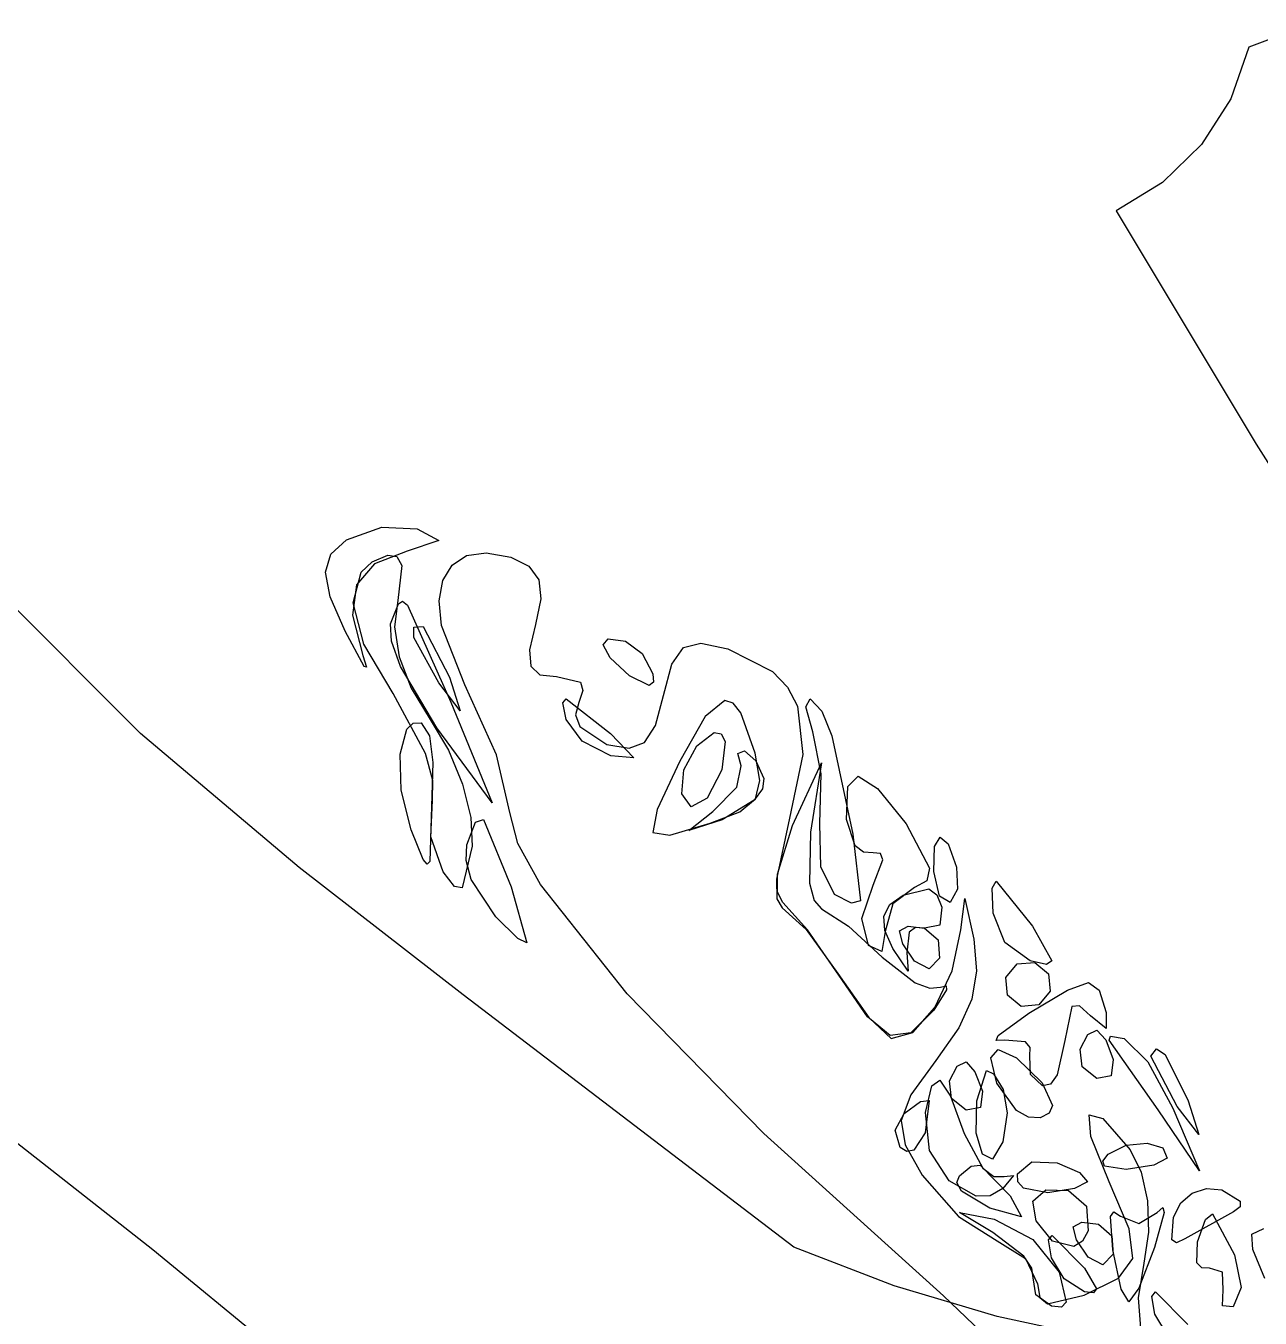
# Model space of a CAD drawing. Extents: x -886 to 651, y -59 to 942.
# Drawn here: x -250.73 to -217.78, y 167.23 to 201.72 of the extents above; entities that cross this region are included whole.
import ezdxf

# ---------------------------------------------------------------- set-up
doc = ezdxf.new("R2010")
doc.units = 0

msp = doc.modelspace()

# ---------------------------------------------------------------- linework, layer by layer
at = {"layer": 'IMAGES'}
for p, q in [((-216.57929, 201.717462), (-218.08526, 201.14547)), ((-218.08526, 201.14547), (-218.56112, 199.772825)), ((-218.56112, 199.772825), (-219.344151, 198.549256)), ((-219.344151, 198.549256), (-220.382447, 197.53218)), ((-220.382447, 197.53218), (-221.6241, 196.77901)), ((-221.6241, 196.77901), (-217.888349, 190.552457)), ((-247.6682, 182.83154), (-255.369125, 190.549429)), ((-217.888349, 190.552457), (-213.996065, 184.416696)), ((-243.428745, 179.257677), (-247.6682, 182.83154)), ((-239.049361, 175.853606), (-243.428745, 179.257677)), ((-230.2256, 169.12504), (-239.049361, 175.853606)), ((-227.545152, 168.090961), (-230.2256, 169.12504)), ((-224.797621, 167.276065), (-227.545152, 168.090961)), ((-221.997317, 166.671145), (-224.797621, 167.276065))]:
    msp.add_line(p, q, dxfattribs=at)
at = {"layer": 'Layer 1'}
for p, q in [((-242.17165, 188.00194), (-241.228305, 188.340016)), ((-241.228305, 188.340016), (-240.27992, 188.29587)), ((-242.588085, 187.620489), (-242.17165, 188.00194)), ((-239.699076, 187.985958), (-240.54444, 187.70075)), ((-240.27992, 188.29587), (-239.699076, 187.985958)), ((-240.54442, 187.70075), (-241.421025, 187.355679)), ((-240.54444, 187.70075), (-240.54442, 187.70075)), ((-238.961466, 187.577914), (-238.436637, 187.656111)), ((-238.436637, 187.656111), (-237.78361, 187.538219)), ((-242.731696, 187.140515), (-242.588085, 187.620489)), ((-241.421025, 187.355679), (-241.903582, 186.795419)), ((-241.778022, 187.137533), (-241.483463, 187.414183)), ((-241.483463, 187.414183), (-241.06316, 187.59119)), ((-241.06316, 187.59119), (-240.82171, 187.553631)), ((-240.82171, 187.553631), (-240.691366, 187.314202)), ((-240.691366, 187.314202), (-240.79625, 186.37651)), ((-239.597176, 186.914918), (-239.350759, 187.324044)), ((-239.350759, 187.324044), (-238.961466, 187.577914)), ((-237.78361, 187.538219), (-237.300935, 187.298147)), ((-237.300935, 187.298147), (-237.035374, 186.933199)), ((-242.603584, 186.480788), (-242.731696, 187.140515)), ((-241.991285, 186.321764), (-241.778022, 187.137533)), ((-241.903582, 186.795419), (-242.004273, 185.991474)), ((-239.693378, 186.370952), (-239.597176, 186.914918)), ((-237.035374, 186.933199), (-236.978663, 186.420883)), ((-242.20485, 185.56008), (-242.603584, 186.480788)), ((-241.705692, 185.2168), (-241.991285, 186.321764)), ((-240.98923, 185.75379), (-240.78078, 186.296206)), ((-240.79625, 186.37651), (-240.885216, 185.673783)), ((-240.79625, 186.37651), (-240.79625, 186.37651)), ((-240.78078, 186.296206), (-240.673443, 186.360109)), ((-240.673443, 186.360109), (-240.539871, 186.254442)), ((-240.539871, 186.254442), (-239.38084, 183.66559)), ((-239.632026, 185.712565), (-239.693378, 186.370952)), ((-236.978663, 186.420883), (-237.12254, 185.738709)), ((-242.004273, 185.991474), (-241.73528, 184.91535)), ((-241.692981, 184.615155), (-242.20485, 185.56008)), ((-240.966286, 185.296285), (-240.98923, 185.75379)), ((-240.885216, 185.673783), (-240.761832, 184.878721)), ((-240.373581, 185.392888), (-240.366187, 185.665026)), ((-240.366187, 185.665026), (-240.12298, 185.68523)), ((-240.12298, 185.68523), (-239.41428, 184.33474)), ((-239.0073, 184.134189), (-239.632026, 185.712565)), ((-237.12267, 185.73872), (-237.279828, 185.065352)), ((-237.12254, 185.738709), (-237.12267, 185.73872)), ((-240.92399, 183.89556), (-241.705692, 185.2168)), ((-240.725981, 184.621195), (-240.966286, 185.296285)), ((-239.70565, 184.18184), (-240.373581, 185.392888)), ((-235.319081, 185.193871), (-235.184913, 185.35803)), ((-235.184913, 185.35803), (-234.71828, 185.29159)), ((-234.71828, 185.29159), (-234.274946, 184.965975)), ((-233.173655, 185.124589), (-232.705183, 185.241131)), ((-232.705183, 185.241131), (-231.99242, 185.08776)), ((-241.73528, 184.91535), (-241.637154, 184.599035)), ((-240.761832, 184.878721), (-240.43938, 184.040019)), ((-237.279828, 185.065352), (-237.24562, 184.6273)), ((-235.126319, 184.84736), (-235.319081, 185.193871)), ((-234.274946, 184.965975), (-233.98648, 184.42541)), ((-233.479099, 184.679125), (-233.173655, 185.124589)), ((-231.99242, 185.08776), (-230.79445, 184.48512)), ((-241.637154, 184.599035), (-241.692981, 184.615155)), ((-239.75525, 182.98205), (-240.725981, 184.621195)), ((-237.24562, 184.6273), (-237.009354, 184.398198)), ((-234.61216, 184.36674), (-235.126319, 184.84736)), ((-233.70278, 183.84573), (-233.479099, 184.679125)), ((-239.130196, 183.439335), (-239.70565, 184.18184)), ((-239.41428, 184.33474), (-239.130196, 183.439335)), ((-239.41428, 184.33474), (-239.41428, 184.33474)), ((-237.009354, 184.398198), (-236.56034, 184.35168)), ((-236.56034, 184.35168), (-235.92113, 184.202822)), ((-235.92113, 184.202822), (-235.856357, 183.978754)), ((-234.088154, 184.110415), (-234.61216, 184.36674)), ((-233.976317, 184.197276), (-234.088154, 184.110415)), ((-233.98648, 184.42544), (-233.976317, 184.197276)), ((-233.98648, 184.42541), (-233.98648, 184.42544)), ((-230.79445, 184.48512), (-230.397173, 184.066894)), ((-240.055687, 182.293452), (-240.92399, 183.89556)), ((-240.43938, 184.040019), (-239.93114, 183.20637)), ((-238.16169, 182.266314), (-239.0073, 184.134189)), ((-235.856357, 183.978754), (-235.9682, 183.66275)), ((-233.919802, 183.042559), (-233.70278, 183.84573)), ((-230.397173, 184.066894), (-230.1315, 183.562882)), ((-239.38084, 183.66559), (-238.28071, 180.98217)), ((-239.38084, 183.66559), (-239.38084, 183.66559)), ((-236.396344, 183.64903), (-236.301715, 183.758706)), ((-236.30102, 183.20181), (-236.396344, 183.64903)), ((-236.301715, 183.758706), (-235.12434, 182.83508)), ((-235.9682, 183.66275), (-236.051561, 183.331618)), ((-232.070675, 183.712958), (-232.593993, 183.285376)), ((-231.848475, 183.642885), (-232.070675, 183.712958)), ((-231.643687, 183.384498), (-231.848475, 183.642885)), ((-230.1315, 183.562882), (-229.986365, 182.273966)), ((-229.904275, 183.539099), (-229.78917, 183.75512)), ((-229.71557, 182.87466), (-229.904275, 183.539099)), ((-229.78917, 183.75512), (-229.483479, 183.422837)), ((-239.93114, 183.20637), (-239.440837, 182.390466)), ((-235.877696, 182.627317), (-236.30102, 183.20181)), ((-236.051561, 183.331618), (-235.942165, 183.017237)), ((-232.593993, 183.285376), (-233.267, 182.09619)), ((-231.25967, 182.30556), (-231.643687, 183.384498)), ((-229.483479, 183.422837), (-229.21402, 182.769)), ((-240.73678, 182.281141), (-240.554372, 182.949319)), ((-240.554372, 182.949319), (-240.388836, 183.109305)), ((-240.388836, 183.109305), (-240.17686, 183.11954)), ((-240.17686, 183.11954), (-239.955861, 182.76624)), ((-238.28071, 180.98217), (-239.75525, 182.98205)), ((-235.942165, 183.017237), (-235.21437, 182.54175)), ((-235.12434, 182.83508), (-235.12431, 182.83508)), ((-235.12431, 182.83508), (-234.499044, 182.184419)), ((-234.20842, 182.588261), (-233.919802, 183.042559)), ((-232.816192, 182.504771), (-232.34921, 182.85383)), ((-232.34921, 182.85383), (-232.163022, 182.819383)), ((-232.163022, 182.819383), (-232.06362, 182.620891)), ((-229.494595, 181.751031), (-229.71557, 182.87466)), ((-239.955861, 182.76624), (-239.86357, 182.05366)), ((-235.11301, 182.23143), (-235.877696, 182.627317)), ((-235.21437, 182.54175), (-234.622116, 182.436703)), ((-234.622116, 182.436703), (-234.20842, 182.588261)), ((-233.16475, 181.86442), (-232.816192, 182.504771)), ((-232.06362, 182.620891), (-232.15117, 181.86197)), ((-229.21402, 182.769), (-229.214, 182.769)), ((-229.214, 182.769), (-228.647381, 180.144614)), ((-240.705385, 181.317106), (-240.73678, 182.281141)), ((-239.86237, 181.57885), (-240.055687, 182.293452)), ((-239.440837, 182.390466), (-239.066736, 181.481231)), ((-237.80586, 180.723729), (-238.16169, 182.266314)), ((-234.499044, 182.184419), (-235.11301, 182.23143)), ((-231.717889, 182.294129), (-231.54362, 182.36459)), ((-231.63472, 181.96824), (-231.717889, 182.294129)), ((-231.54362, 182.36459), (-231.24419, 182.10313)), ((-231.131408, 181.579367), (-231.25967, 182.30556)), ((-229.986365, 182.273966), (-230.34184, 180.57129)), ((-239.86359, 182.05367), (-239.94569, 179.412504)), ((-239.86357, 182.05366), (-239.86359, 182.05367)), ((-233.267, 182.09619), (-233.871246, 180.799652)), ((-233.267, 182.09619), (-233.267, 182.09619)), ((-233.215574, 181.223335), (-233.16475, 181.86442)), ((-232.15117, 181.86197), (-232.53646, 181.103767)), ((-232.15117, 181.86197), (-232.15117, 181.86197)), ((-231.746818, 181.401346), (-231.63472, 181.96824)), ((-231.24419, 182.10313), (-231.0263, 181.63101)), ((-230.26575, 180.37145), (-229.49043, 182.0474)), ((-229.49043, 182.0474), (-229.77824, 180.20064)), ((-239.87548, 181.04653), (-239.86237, 181.57885)), ((-239.066736, 181.481231), (-238.845502, 180.589571)), ((-231.24687, 181.089707), (-231.131408, 181.579367)), ((-231.02636, 181.63101), (-231.06476, 181.351307)), ((-231.0263, 181.63101), (-231.02636, 181.63101)), ((-229.53216, 180.431), (-229.494595, 181.751031)), ((-228.82258, 180.53586), (-228.783196, 181.418568)), ((-228.783196, 181.418568), (-228.507996, 181.694086)), ((-228.507996, 181.694086), (-227.990458, 181.361949)), ((-240.44149, 180.25931), (-240.705385, 181.317106)), ((-232.96672, 180.87256), (-233.215574, 181.223335)), ((-232.53646, 181.103767), (-232.96672, 180.87256)), ((-232.3905, 180.75145), (-231.746818, 181.401346)), ((-231.667724, 180.740069), (-231.24687, 181.089707)), ((-231.06476, 181.351307), (-231.287459, 181.049664)), ((-227.990458, 181.361949), (-227.22406, 180.42169)), ((-239.919646, 180.075596), (-239.87548, 181.04653)), ((-233.871246, 180.799652), (-233.986841, 180.19165)), ((-233.025431, 180.243595), (-232.3905, 180.75145)), ((-232.45564, 180.43394), (-231.667724, 180.740069)), ((-231.287459, 181.049664), (-232.13964, 180.52564)), ((-238.95467, 179.85687), (-238.724432, 180.46829)), ((-238.845502, 180.589571), (-238.8138, 179.82639)), ((-238.724432, 180.46829), (-238.508369, 180.539844)), ((-238.508369, 180.539844), (-237.77274, 178.73488)), ((-237.596767, 179.898444), (-237.80586, 180.723729)), ((-233.539676, 180.120355), (-232.45564, 180.43394)), ((-232.13964, 180.52564), (-233.025431, 180.243595)), ((-230.34184, 180.57129), (-230.687571, 178.946711)), ((-229.509311, 179.270816), (-229.53216, 180.431)), ((-228.586126, 179.836878), (-228.82258, 180.53586)), ((-227.22439, 180.42169), (-226.608654, 179.23442)), ((-227.22406, 180.42169), (-227.22439, 180.42169)), ((-240.119049, 179.470714), (-240.44149, 180.25931)), ((-239.5908, 179.13707), (-239.919646, 180.075596)), ((-233.986841, 180.19165), (-233.539676, 180.120355)), ((-230.659188, 179.07687), (-230.26575, 180.37145)), ((-229.77825, 180.20064), (-229.81061, 178.836375)), ((-229.77824, 180.20064), (-229.77825, 180.20064)), ((-228.647381, 180.144614), (-228.44635, 178.36787)), ((-226.467867, 179.8138), (-226.322506, 180.062301)), ((-226.322506, 180.062301), (-226.109212, 179.883266)), ((-238.8138, 179.82639), (-239.077042, 178.715492)), ((-238.976852, 179.438793), (-238.95467, 179.85687)), ((-236.990881, 178.800344), (-237.596767, 179.898444)), ((-228.367615, 179.661901), (-228.586126, 179.836878)), ((-226.49103, 179.14828), (-226.467867, 179.8138)), ((-226.109212, 179.883266), (-225.88225, 179.26618)), ((-240.016588, 179.34146), (-240.119049, 179.470714)), ((-239.94569, 179.412504), (-240.016588, 179.34146)), ((-238.838691, 178.937535), (-238.976852, 179.438793)), ((-228.11328, 179.64236), (-228.367615, 179.661901)), ((-227.914749, 179.625783), (-228.11328, 179.64236)), ((-228.10928, 178.78653), (-227.847794, 179.4589)), ((-227.847794, 179.4589), (-227.914749, 179.625783)), ((-239.286862, 178.748691), (-239.5908, 179.13707)), ((-230.658918, 178.596712), (-230.659188, 179.07687)), ((-229.14309, 178.53151), (-229.509311, 179.270816)), ((-226.608654, 179.23442), (-226.680462, 178.90112)), ((-226.336779, 178.487092), (-226.49103, 179.14828)), ((-225.88225, 179.26618), (-225.854534, 178.680964)), ((-225.88225, 179.26618), (-225.88225, 179.26618)), ((-239.077042, 178.715492), (-239.286862, 178.748691)), ((-238.18266, 177.93741), (-238.838691, 178.937535)), ((-237.77274, 178.73488), (-237.353482, 177.248225)), ((-237.77274, 178.73488), (-237.77274, 178.73488)), ((-234.674791, 175.88157), (-236.990881, 178.800344)), ((-230.687571, 178.946711), (-230.678824, 178.417004)), ((-229.81061, 178.836375), (-229.68744, 178.374675)), ((-228.408959, 177.892943), (-228.10928, 178.78653)), ((-227.00229, 178.71759), (-227.580966, 178.283578)), ((-227.31028, 178.52017), (-226.619194, 178.683777)), ((-226.680462, 178.90112), (-227.00229, 178.71759)), ((-226.619194, 178.683777), (-226.411654, 178.524347)), ((-225.854534, 178.680964), (-226.05781, 178.32482)), ((-224.931707, 178.704743), (-224.823017, 178.888415)), ((-224.90953, 178.0384), (-224.931707, 178.704743)), ((-224.823017, 178.888415), (-223.85473, 177.68913)), ((-230.678824, 178.417004), (-230.54032, 178.18029)), ((-230.51636, 178.31782), (-230.658918, 178.596712)), ((-229.8626, 177.593556), (-230.51636, 178.31782)), ((-229.68744, 178.374675), (-229.48423, 178.14966)), ((-228.686495, 178.302124), (-229.14309, 178.53151)), ((-228.44635, 178.36787), (-228.686495, 178.302124)), ((-227.665265, 178.263621), (-227.31028, 178.52017)), ((-226.411654, 178.524347), (-226.27538, 178.19763)), ((-226.05781, 178.32482), (-226.336779, 178.487092)), ((-225.77247, 177.59209), (-225.662056, 178.425334)), ((-225.662056, 178.425334), (-225.42118, 177.33962)), ((-230.54032, 178.18029), (-229.897569, 177.600748)), ((-229.48423, 178.14966), (-228.770699, 177.68749)), ((-227.826804, 177.955252), (-227.665265, 178.263621)), ((-227.580966, 178.283578), (-227.78573, 177.5449)), ((-226.27538, 178.19763), (-226.33021, 177.719122)), ((-226.27538, 178.19763), (-226.27538, 178.19763)), ((-224.590831, 177.255259), (-224.90953, 178.0384)), ((-237.593032, 177.35777), (-238.18266, 177.93741)), ((-228.770699, 177.68749), (-227.87224, 176.8631)), ((-228.23517, 177.17763), (-228.408959, 177.892943)), ((-227.79904, 177.573688), (-227.826804, 177.955252)), ((-227.40378, 177.56335), (-227.173839, 177.69272)), ((-227.173839, 177.69272), (-226.73458, 177.63945)), ((-226.977939, 177.651198), (-227.147135, 177.530579)), ((-226.73721, 177.63984), (-226.977939, 177.651198)), ((-226.33021, 177.719122), (-226.73721, 177.63984)), ((-226.73458, 177.63945), (-226.376105, 177.326916)), ((-223.85473, 177.68913), (-223.85471, 177.68913)), ((-223.85471, 177.68913), (-223.33597, 176.765672)), ((-237.353482, 177.248225), (-237.593032, 177.35777)), ((-229.897569, 177.600748), (-229.05201, 176.42545)), ((-229.02764, 176.38261), (-229.8626, 177.593556)), ((-227.78573, 177.5449), (-227.881082, 177.01238)), ((-227.58612, 177.09755), (-227.79904, 177.573688)), ((-227.321354, 177.219437), (-227.40378, 177.56335)), ((-227.147135, 177.530579), (-227.209, 176.98001)), ((-226.376105, 177.326916), (-226.34043, 176.83301)), ((-225.998114, 176.497012), (-225.77247, 177.59209)), ((-225.42118, 177.33962), (-225.348884, 176.492929)), ((-227.881082, 177.01238), (-228.23517, 177.17763)), ((-227.172815, 176.484624), (-227.58612, 177.09755)), ((-227.00963, 176.75692), (-227.321354, 177.219437)), ((-227.209, 176.98001), (-227.172815, 176.484624)), ((-223.91391, 176.75987), (-224.590831, 177.255259)), ((-227.87224, 176.8631), (-226.989566, 176.180104)), ((-226.617107, 176.553661), (-227.00963, 176.75692)), ((-226.34043, 176.83302), (-226.617107, 176.553661)), ((-226.34043, 176.83301), (-226.34043, 176.83302)), ((-224.5649, 176.31808), (-224.262572, 176.679726)), ((-224.262572, 176.679726), (-223.79319, 176.72305)), ((-223.486661, 176.666817), (-223.91391, 176.75987)), ((-223.79319, 176.72305), (-223.43154, 176.420722)), ((-223.33597, 176.765672), (-223.486661, 176.666817)), ((-229.05201, 176.42545), (-228.22494, 175.255924)), ((-228.258235, 175.268004), (-229.02764, 176.38261)), ((-226.466902, 175.516031), (-225.998114, 176.497012)), ((-225.348884, 176.492929), (-225.473444, 175.738452)), ((-224.521576, 175.848697), (-224.5649, 176.31808)), ((-223.43154, 176.420722), (-223.38822, 175.95134)), ((-226.989566, 176.180104), (-226.600325, 176.035689)), ((-226.600325, 176.035689), (-226.31399, 176.05789)), ((-226.147665, 175.991999), (-226.48939, 175.44436)), ((-226.31399, 176.05789), (-226.164445, 176.095225)), ((-226.164445, 176.095225), (-226.147665, 175.991999)), ((-223.95429, 175.37088), (-222.925468, 175.978182)), ((-223.38822, 175.95134), (-223.690547, 175.58969)), ((-223.38822, 175.95134), (-223.38822, 175.95134)), ((-222.925468, 175.978182), (-222.363025, 176.182054)), ((-222.363025, 176.182054), (-222.080302, 175.983714)), ((-222.080302, 175.983714), (-221.89064, 175.38438)), ((-231.029711, 172.15915), (-234.674791, 175.88157)), ((-225.473444, 175.738452), (-225.826294, 174.976307)), ((-224.15993, 175.54637), (-224.521576, 175.848697)), ((-223.690547, 175.58969), (-224.15993, 175.54637)), ((-222.602288, 175.558984), (-222.805526, 175.548514)), ((-222.30578, 175.29198), (-222.602288, 175.558984)), ((-227.652716, 174.767444), (-228.258235, 175.268004)), ((-228.22494, 175.255924), (-227.62665, 174.69023)), ((-226.48939, 175.44436), (-227.100097, 174.839905)), ((-227.05202, 174.847615), (-226.466902, 175.516031)), ((-224.771715, 174.774111), (-223.95429, 175.37088)), ((-222.805526, 175.548514), (-222.99265, 174.63756)), ((-221.891592, 174.958672), (-222.30578, 175.29198)), ((-221.89064, 175.38438), (-221.891592, 174.958672)), ((-221.89064, 175.38438), (-221.89064, 175.38438)), ((-225.826294, 174.976307), (-226.43887, 174.10661)), ((-222.375079, 174.800019), (-222.13798, 174.91574)), ((-222.13798, 174.91574), (-221.901795, 174.652504)), ((-227.100097, 174.839905), (-227.652716, 174.767444)), ((-227.62665, 174.69023), (-227.05202, 174.847615)), ((-224.821612, 174.638481), (-224.771715, 174.774111)), ((-224.60388, 174.64319), (-224.821612, 174.638481)), ((-224.046871, 174.601994), (-224.60388, 174.64319)), ((-223.921822, 174.447025), (-224.046871, 174.601994)), ((-222.99265, 174.63756), (-223.194241, 173.717351)), ((-222.58079, 174.40826), (-222.375079, 174.800019)), ((-221.901795, 174.652504), (-221.69828, 174.13321)), ((-221.80735, 174.644), (-221.771877, 174.751781)), ((-220.50393, 172.78542), (-221.80735, 174.644)), ((-221.771877, 174.751781), (-221.40948, 174.6883)), ((-221.40948, 174.6883), (-220.781077, 174.06582)), ((-224.968787, 174.173582), (-224.769149, 174.401779)), ((-224.8051, 173.49536), (-224.968787, 174.173582)), ((-224.769149, 174.401779), (-224.285596, 174.179291)), ((-224.285596, 174.179291), (-223.59754, 173.50546)), ((-223.92862, 174.22095), (-223.921822, 174.447025)), ((-223.909119, 173.732081), (-223.92862, 174.22095)), ((-222.527272, 173.935699), (-222.58079, 174.40826)), ((-220.70036, 174.22363), (-220.54556, 174.412296)), ((-219.99166, 172.87314), (-220.70036, 174.22363)), ((-220.54556, 174.412296), (-220.317411, 174.263769)), ((-220.317411, 174.263769), (-219.70029, 173.02605)), ((-253.42109, 173.830349), (-247.334114, 169.057253)), ((-226.43887, 174.10661), (-227.100285, 173.186719)), ((-226.06997, 173.55918), (-225.864259, 173.950946)), ((-225.864259, 173.950946), (-225.62716, 174.06666)), ((-225.62716, 174.06666), (-225.390975, 173.803427)), ((-225.33942, 173.02752), (-225.079907, 173.840299)), ((-225.079907, 173.840299), (-224.894851, 173.744385)), ((-222.1411, 173.62573), (-222.527272, 173.935699)), ((-221.69828, 174.13321), (-221.754019, 173.694696)), ((-221.69828, 174.13321), (-221.69828, 174.13321)), ((-220.781077, 174.06582), (-220.10607, 172.82972)), ((-226.542823, 173.42729), (-226.327949, 173.576512)), ((-226.327949, 173.576512), (-226.048325, 173.155019)), ((-226.016452, 173.086627), (-226.06997, 173.55918)), ((-225.390975, 173.803427), (-225.18746, 173.28413)), ((-224.894851, 173.744385), (-224.63861, 173.32833)), ((-224.27969, 172.769235), (-224.8051, 173.49536)), ((-223.58955, 173.43168), (-223.909119, 173.732081)), ((-223.59754, 173.50546), (-223.59752, 173.50544)), ((-223.59752, 173.50544), (-223.321056, 172.907524)), ((-223.194241, 173.717351), (-223.377475, 173.475414)), ((-221.754019, 173.694696), (-222.1411, 173.62573)), ((-227.100285, 173.186719), (-227.365334, 172.500362)), ((-226.71341, 172.71862), (-226.542823, 173.42729)), ((-226.048325, 173.155019), (-225.68349, 172.15154)), ((-225.18746, 173.28413), (-225.243199, 172.845625)), ((-225.18746, 173.28413), (-225.18746, 173.28413)), ((-224.63868, 173.32833), (-224.528792, 172.705747)), ((-224.63861, 173.32833), (-224.63868, 173.32833)), ((-223.377475, 173.475414), (-223.58955, 173.43168)), ((-227.28255, 172.69107), (-226.848873, 173.012296)), ((-226.848873, 173.012296), (-226.615741, 173.038627)), ((-226.615741, 173.038627), (-226.71757, 172.17603)), ((-225.63028, 172.77666), (-226.016452, 173.086627)), ((-225.243199, 172.845625), (-225.63028, 172.77666)), ((-225.362213, 172.168763), (-225.33942, 173.02752)), ((-223.321056, 172.907524), (-223.411829, 172.699112)), ((-220.10607, 172.82972), (-220.10607, 172.82967)), ((-220.10607, 172.82967), (-219.39786, 171.15659)), ((-219.41621, 172.13064), (-219.99166, 172.87314)), ((-219.70029, 173.02605), (-219.41621, 172.13064)), ((-219.70029, 173.02605), (-219.70029, 173.02605)), ((-227.523611, 172.242255), (-227.28255, 172.69107)), ((-227.365334, 172.500362), (-227.257053, 171.8513)), ((-226.601193, 171.706574), (-226.71341, 172.71862)), ((-224.528792, 172.705747), (-224.64368, 171.93135)), ((-223.960503, 172.589274), (-224.27969, 172.769235)), ((-223.65402, 172.5718), (-223.960503, 172.589274)), ((-223.411829, 172.699112), (-223.65402, 172.5718)), ((-222.302406, 172.073568), (-222.346139, 172.656525)), ((-222.346139, 172.656525), (-221.981862, 172.556232)), ((-221.981862, 172.556232), (-221.24653, 171.71705)), ((-219.39786, 171.15659), (-220.50393, 172.78542)), ((-226.22776, 167.824829), (-231.029711, 172.15915)), ((-227.38815, 171.78414), (-227.523611, 172.242255)), ((-226.71757, 172.17603), (-227.024682, 171.70755)), ((-226.71757, 172.17603), (-226.71757, 172.17603)), ((-225.68349, 172.15154), (-225.68342, 172.15153)), ((-225.68342, 172.15153), (-225.179496, 171.226621)), ((-225.191556, 171.601661), (-225.362213, 172.168763)), ((-227.210373, 171.671282), (-227.38815, 171.78414)), ((-227.257053, 171.8513), (-226.79848, 171.04329)), ((-224.64368, 171.93135), (-224.920896, 171.473446)), ((-221.81371, 170.863), (-222.302406, 172.073568)), ((-221.83787, 171.6012), (-221.351483, 171.841947)), ((-221.351483, 171.841947), (-220.799328, 171.895777)), ((-220.799328, 171.895777), (-220.37247, 171.775634)), ((-220.37247, 171.775634), (-220.26198, 171.49446)), ((-227.024682, 171.70755), (-227.210373, 171.671282)), ((-226.077961, 170.891314), (-226.601193, 171.706574)), ((-224.920896, 171.473446), (-225.191556, 171.601661)), ((-221.975867, 171.419211), (-221.83787, 171.6012)), ((-221.933189, 171.284201), (-221.975867, 171.419211)), ((-221.24653, 171.71705), (-220.950862, 171.122065)), ((-220.26198, 171.49446), (-220.613156, 171.311824)), ((-220.26198, 171.49446), (-220.26198, 171.49446)), ((-225.80848, 171.03011), (-225.494213, 171.282586)), ((-225.494213, 171.282586), (-225.254987, 171.313394)), ((-225.254987, 171.313394), (-224.45329, 170.49243)), ((-225.179496, 171.226621), (-224.884655, 171.01088)), ((-224.26072, 171.07908), (-223.87604, 171.400757)), ((-224.251722, 170.862824), (-224.26072, 171.07908)), ((-223.87604, 171.400757), (-223.2006, 171.37391)), ((-223.2006, 171.37391), (-222.598497, 171.111729)), ((-222.598497, 171.111729), (-222.39016, 170.86763)), ((-221.35632, 171.19743), (-221.933189, 171.284201)), ((-220.613156, 171.311824), (-221.35632, 171.19743)), ((-220.950862, 171.122065), (-220.784945, 170.360584)), ((-226.79848, 171.04329), (-225.827281, 169.942816)), ((-225.356192, 170.481854), (-226.077961, 170.891314)), ((-225.878487, 170.845001), (-225.80848, 171.03011)), ((-225.748689, 170.619252), (-225.878487, 170.845001)), ((-224.884655, 171.01088), (-224.60826, 171.00957)), ((-224.364621, 171.033276), (-224.64836, 170.68721)), ((-224.60826, 171.00957), (-224.364621, 171.033276)), ((-224.09592, 170.695279), (-224.251722, 170.862824)), ((-222.39016, 170.86763), (-222.731284, 170.685647)), ((-222.39016, 170.86763), (-222.39016, 170.86763)), ((-221.275459, 169.610125), (-221.81371, 170.863)), ((-224.99628, 170.16005), (-225.748689, 170.619252)), ((-224.987254, 170.494617), (-225.356192, 170.481854)), ((-224.64836, 170.68721), (-224.987254, 170.494617)), ((-224.45329, 170.49243), (-224.145991, 169.934196)), ((-224.45329, 170.49243), (-224.45329, 170.49243)), ((-223.45028, 170.5728), (-224.09592, 170.695279)), ((-223.84491, 170.35244), (-223.498813, 170.651676)), ((-223.498813, 170.651676), (-222.89671, 170.63334)), ((-222.731284, 170.685647), (-223.45028, 170.5728)), ((-222.89671, 170.63334), (-222.418345, 170.217907)), ((-219.898088, 170.30195), (-219.589675, 170.564696)), ((-219.589675, 170.564696), (-219.211512, 170.687967)), ((-219.211512, 170.687967), (-218.80395, 170.64914)), ((-218.80395, 170.64914), (-218.308236, 170.352434)), ((-224.91331, 169.51478), (-225.802581, 170.044651)), ((-225.802581, 170.044651), (-224.88091, 169.87232)), ((-224.145991, 169.934196), (-224.99628, 170.16005)), ((-223.757681, 169.821132), (-223.84491, 170.35244)), ((-222.418345, 170.217907), (-222.36982, 169.56243)), ((-221.776565, 169.942331), (-221.681746, 170.067414)), ((-221.681746, 170.067414), (-221.50799, 169.95117)), ((-221.020714, 169.751707), (-220.52581, 170.05128)), ((-220.784945, 170.360584), (-220.759368, 169.521139)), ((-220.341871, 170.045321), (-220.60221, 169.11135)), ((-220.52581, 170.05128), (-220.377048, 170.17973)), ((-220.377048, 170.17973), (-220.341871, 170.045321)), ((-220.0964, 169.92235), (-219.898088, 170.30195)), ((-218.49338, 170.06823), (-219.78582, 169.34144)), ((-218.310605, 170.199237), (-218.49338, 170.06823)), ((-218.49338, 170.06823), (-218.49338, 170.06823)), ((-218.308236, 170.352434), (-218.310605, 170.199237)), ((-225.827281, 169.942816), (-224.80278, 169.29169)), ((-224.88091, 169.87232), (-223.844898, 169.327091)), ((-223.31802, 169.28153), (-223.757681, 169.821132)), ((-222.76614, 169.66262), (-222.536195, 169.79199)), ((-222.536195, 169.79199), (-222.09694, 169.73872)), ((-222.09694, 169.73872), (-221.738465, 169.426191)), ((-221.71094, 169.05021), (-221.776565, 169.942331)), ((-221.50799, 169.95117), (-221.020714, 169.751707)), ((-220.141064, 169.314431), (-220.0964, 169.92235)), ((-219.44821, 169.26498), (-219.235132, 169.857423)), ((-219.235132, 169.857423), (-219.048335, 170.013621)), ((-219.048335, 170.013621), (-218.46834, 168.91556)), ((-224.08466, 168.882522), (-224.91331, 169.51478)), ((-223.430695, 169.314752), (-223.328391, 169.433129)), ((-223.328391, 169.433129), (-222.46474, 168.56291)), ((-222.68371, 169.318707), (-222.76614, 169.66262)), ((-222.36982, 169.56243), (-222.524323, 169.284591)), ((-222.36982, 169.56243), (-222.36982, 169.56243)), ((-221.738465, 169.426191), (-221.70279, 168.93229)), ((-221.177586, 168.818825), (-221.275459, 169.610125)), ((-220.759368, 169.521139), (-220.88472, 168.69226)), ((-218.003602, 169.467349), (-217.681169, 169.620467)), ((-217.975347, 169.057054), (-218.003602, 169.467349)), ((-247.334114, 169.057253), (-241.877113, 164.581635)), ((-224.80278, 169.29169), (-224.047022, 168.819127)), ((-223.844898, 169.327091), (-223.14685, 168.45154)), ((-223.34725, 168.83796), (-223.430695, 169.314752)), ((-222.754599, 169.139016), (-223.31802, 169.28153)), ((-222.524323, 169.284591), (-222.754599, 169.139016)), ((-222.37199, 168.85619), (-222.68371, 169.318707)), ((-221.484947, 168.005643), (-221.71094, 169.05021)), ((-220.60225, 169.11131), (-221.017929, 168.031382)), ((-220.60221, 169.11135), (-220.60225, 169.11131)), ((-220.009239, 169.240691), (-220.141064, 169.314431)), ((-219.78582, 169.34144), (-220.009239, 169.240691)), ((-219.465004, 168.704109), (-219.44821, 169.26498)), ((-217.65015, 168.28664), (-217.975347, 169.057054)), ((-223.871583, 168.565041), (-224.08466, 168.882522)), ((-224.047022, 168.819127), (-223.72199, 168.14798)), ((-223.013265, 168.280994), (-223.34725, 168.83796)), ((-221.979467, 168.652924), (-222.37199, 168.85619)), ((-221.70279, 168.93229), (-221.979467, 168.652924)), ((-221.70279, 168.93229), (-221.70279, 168.93229)), ((-221.562805, 168.293362), (-221.177586, 168.818825)), ((-220.88472, 168.69226), (-221.036347, 167.766822)), ((-219.336437, 168.567827), (-219.465004, 168.704109)), ((-218.46834, 168.91556), (-218.46832, 168.91558)), ((-218.46832, 168.91558), (-218.285754, 168.042024)), ((-223.83963, 168.29981), (-223.871583, 168.565041)), ((-223.14685, 168.45154), (-222.958766, 167.657936)), ((-223.14685, 168.45154), (-223.14685, 168.45154)), ((-222.46474, 168.56291), (-222.46449, 168.56291)), ((-222.46449, 168.56291), (-222.146582, 168.00725)), ((-219.13046, 168.55855), (-219.336437, 168.567827)), ((-218.783537, 168.452806), (-219.13046, 168.55855)), ((-218.7705, 167.98764), (-218.783537, 168.452806)), ((-223.76614, 167.852735), (-223.83963, 168.29981)), ((-223.72199, 168.14798), (-223.655763, 167.777192)), ((-222.46349, 167.92691), (-223.013265, 168.280994)), ((-222.47383, 167.838), (-221.562805, 168.293362)), ((-222.146582, 168.00725), (-222.225661, 167.901778)), ((-221.283052, 167.66443), (-221.484947, 168.005643)), ((-221.017929, 168.031382), (-221.283052, 167.66443)), ((-218.78358, 167.554781), (-218.7705, 167.98764)), ((-218.285754, 168.042024), (-218.49942, 167.52672)), ((-225.027648, 166.679343), (-226.22776, 167.824829)), ((-223.34987, 167.54657), (-223.76614, 167.852735)), ((-223.655763, 167.777192), (-223.452097, 167.608499)), ((-223.452097, 167.608499), (-222.47383, 167.838)), ((-222.958766, 167.657936), (-223.081227, 167.520058)), ((-222.225661, 167.901778), (-222.46349, 167.92691)), ((-221.036347, 167.766822), (-220.971762, 166.963785)), ((-220.672895, 167.809252), (-220.570591, 167.927629)), ((-220.58945, 167.33246), (-220.672895, 167.809252)), ((-220.570591, 167.927629), (-219.70694, 167.05741)), ((-223.081227, 167.520058), (-223.34987, 167.54657)), ((-220.255461, 166.775498), (-220.58945, 167.33246)), ((-218.49942, 167.52672), (-218.78358, 167.554781))]:
    msp.add_line(p, q, dxfattribs=at)

doc.saveas('drawing.dxf')
